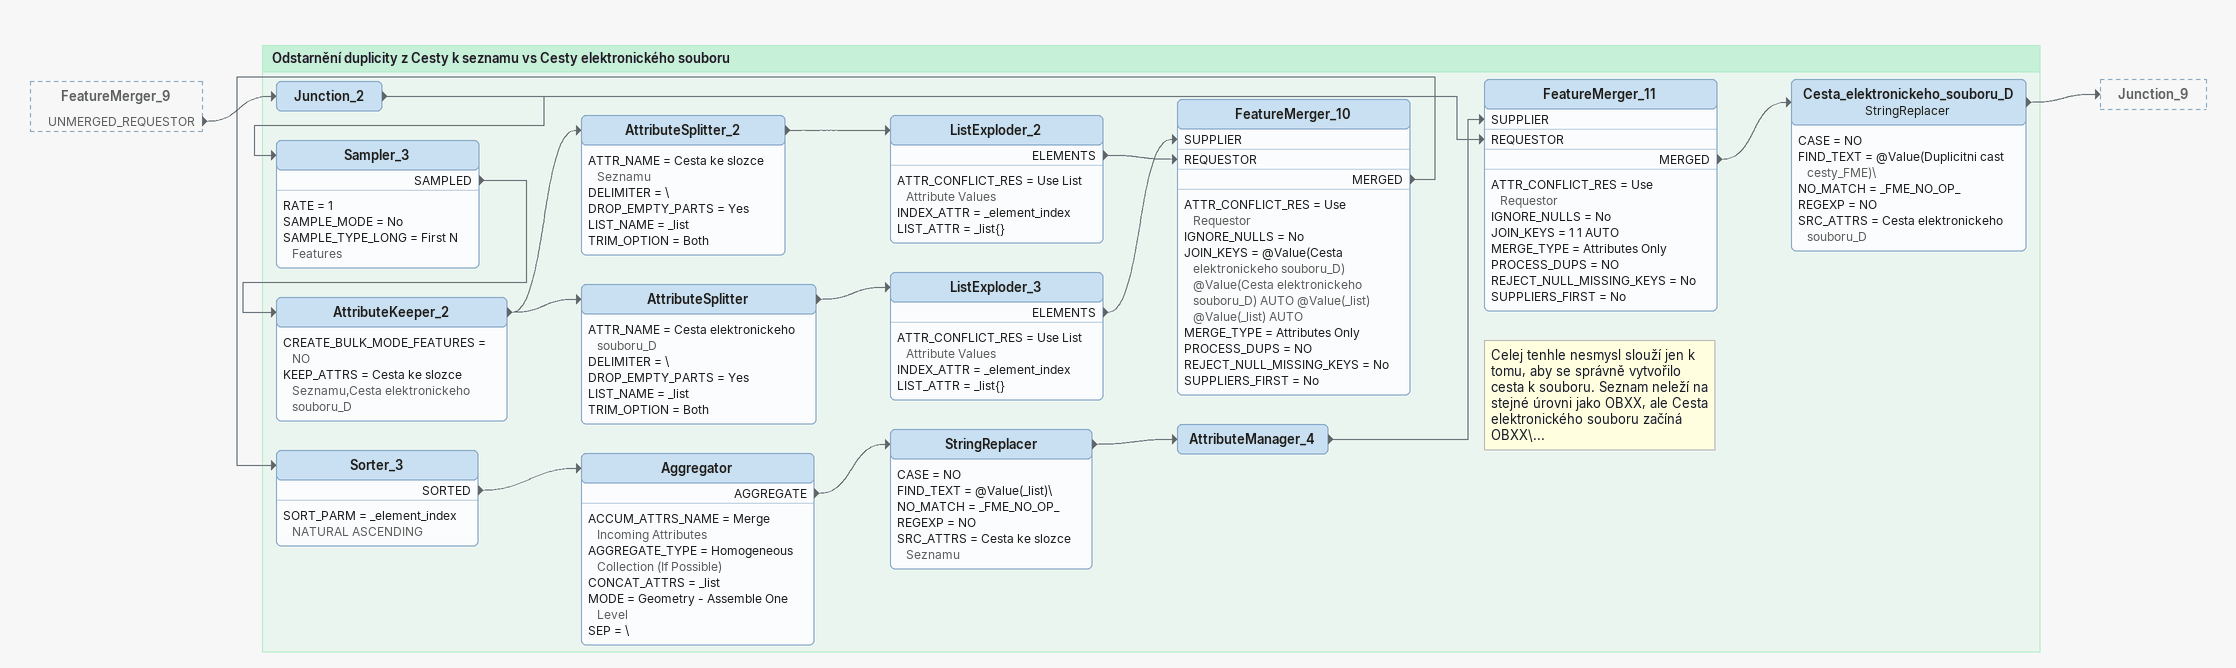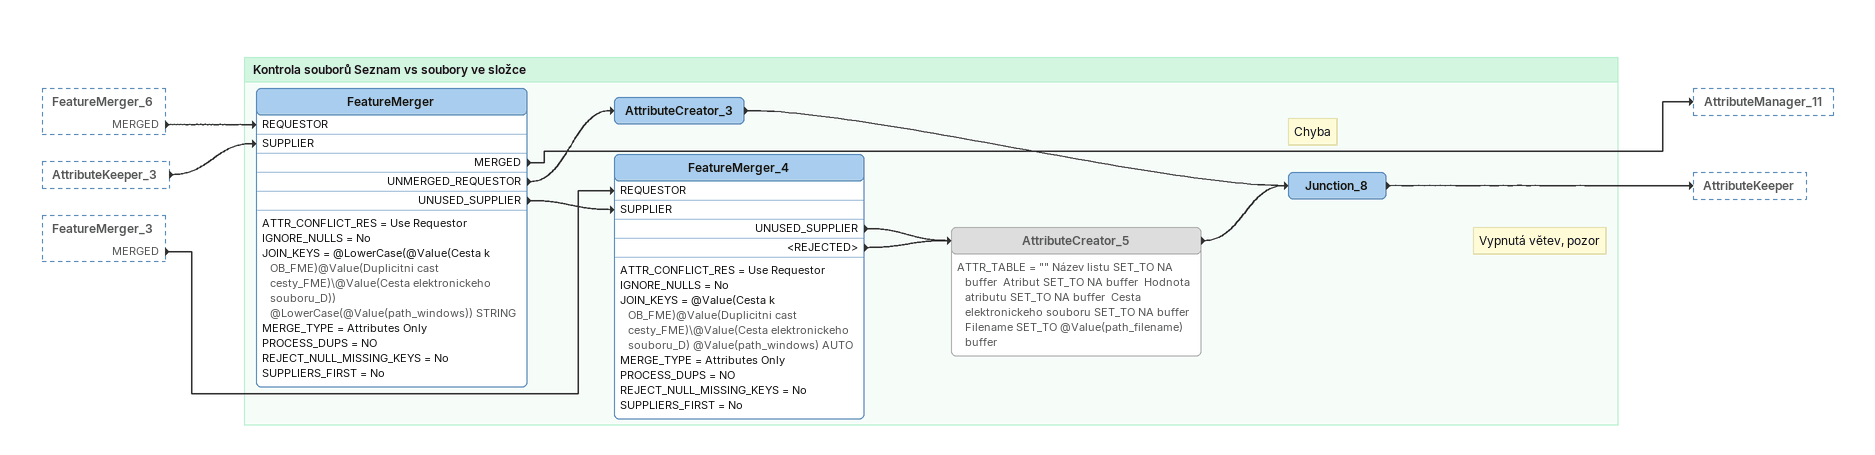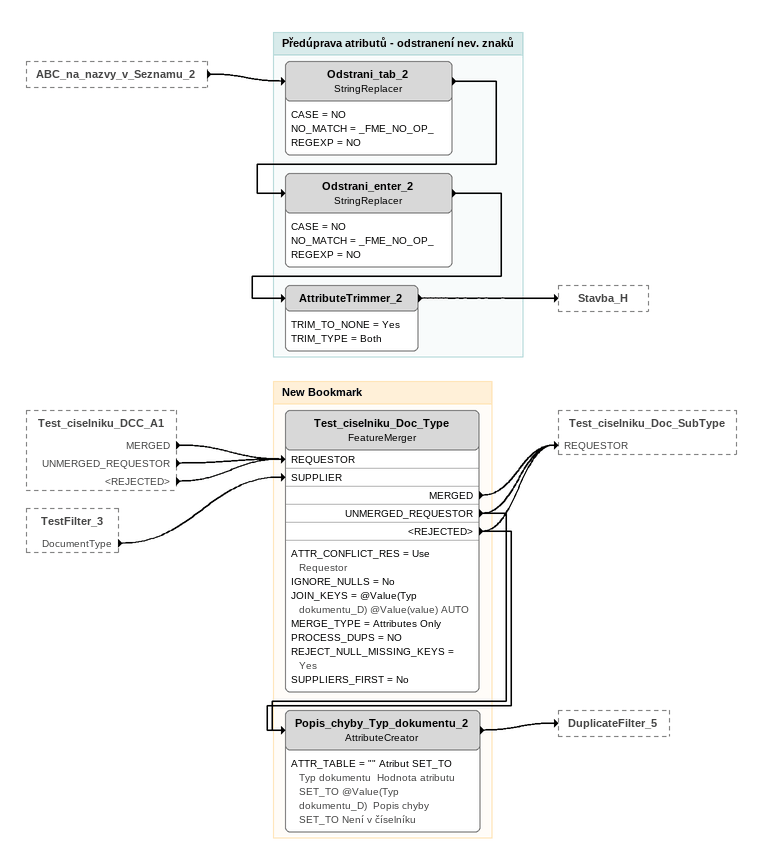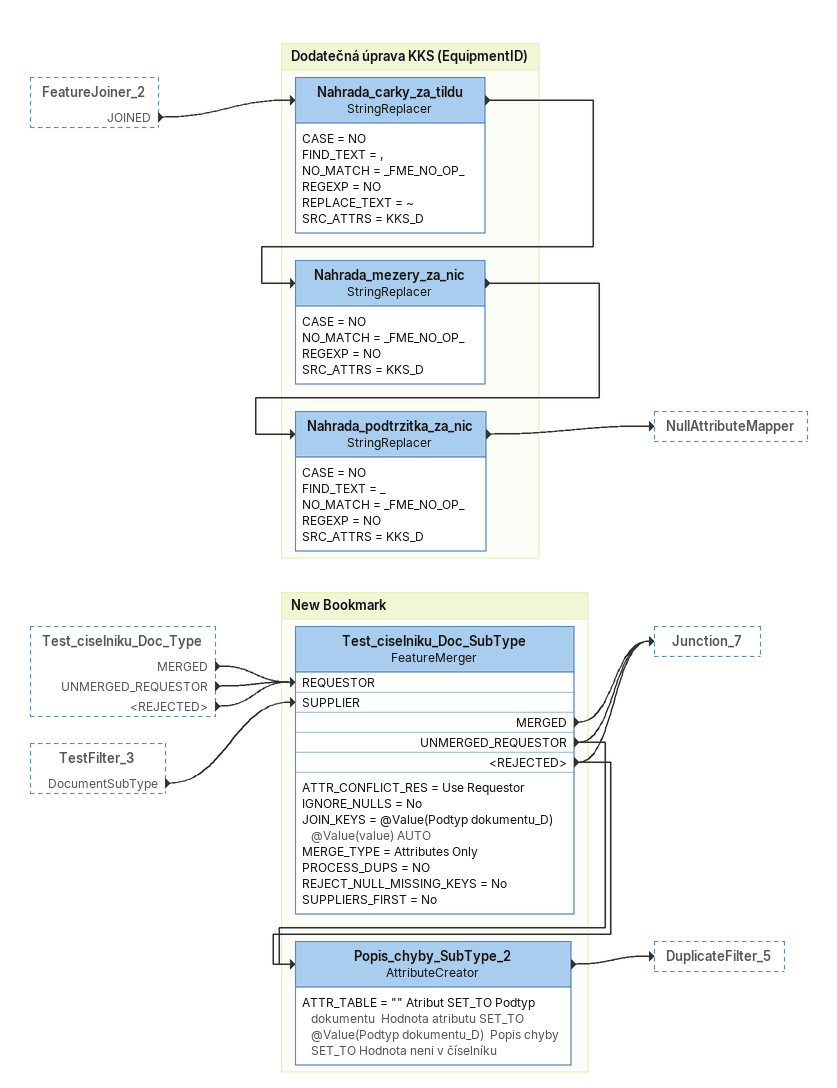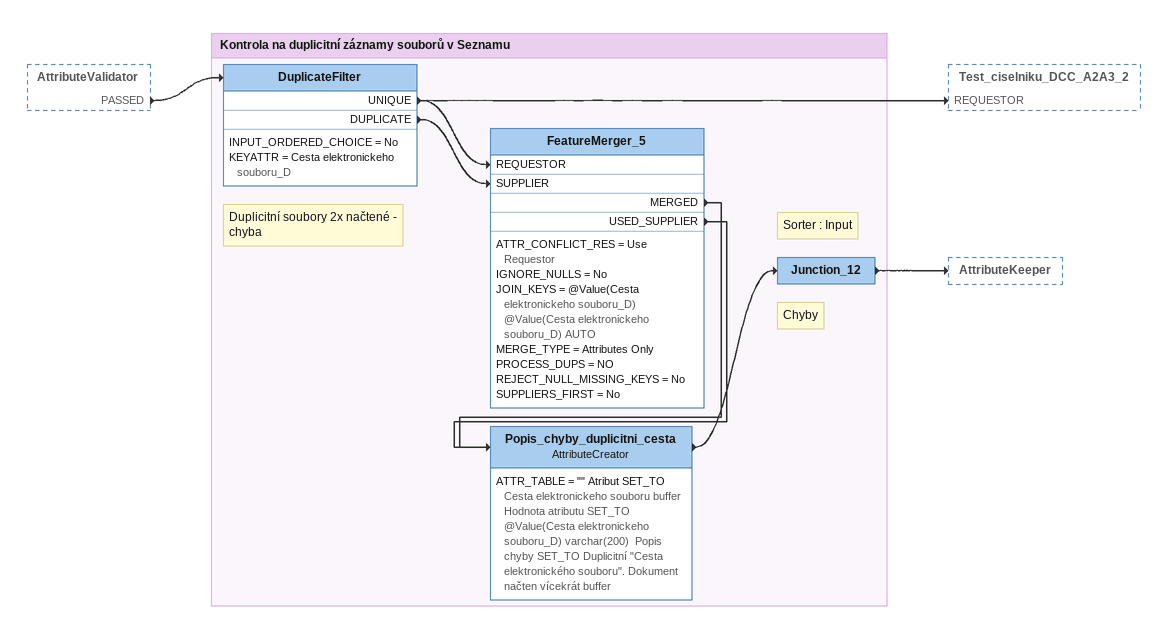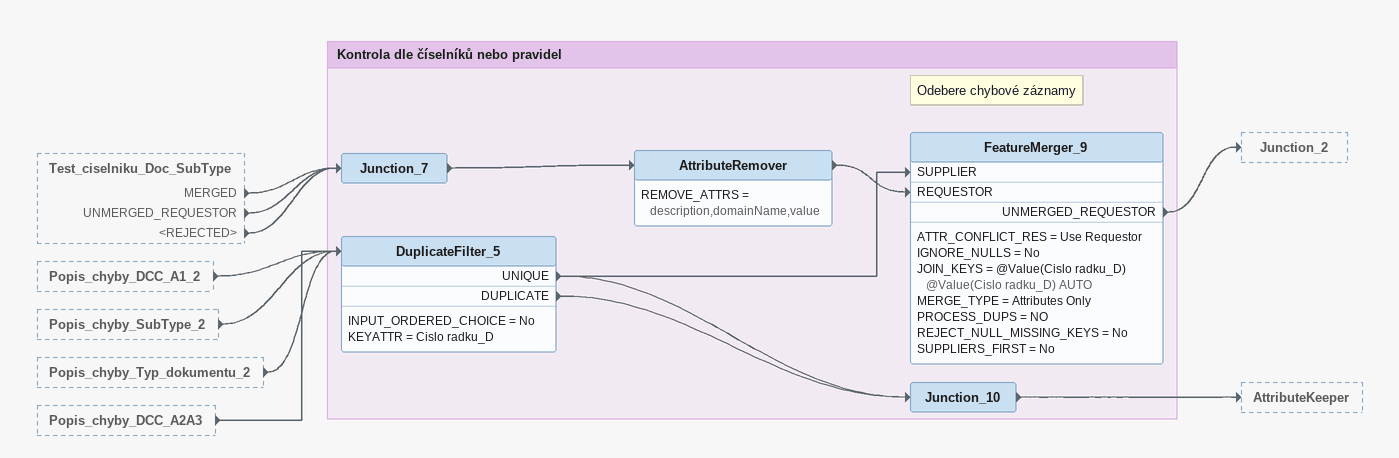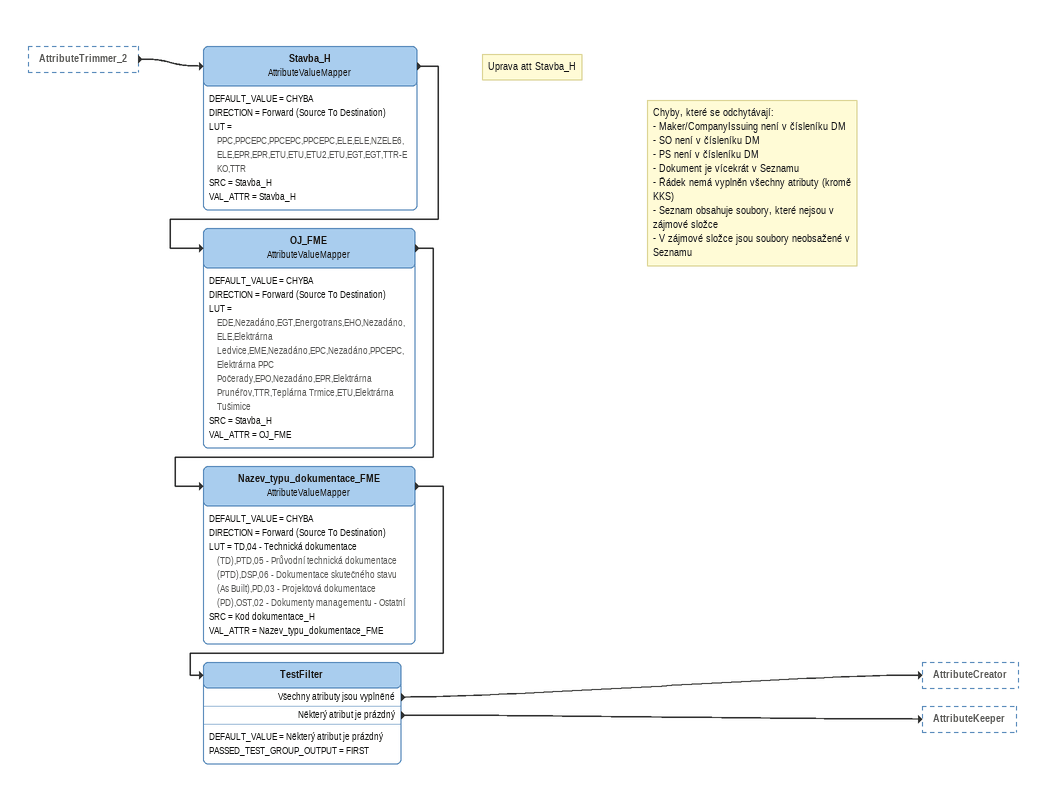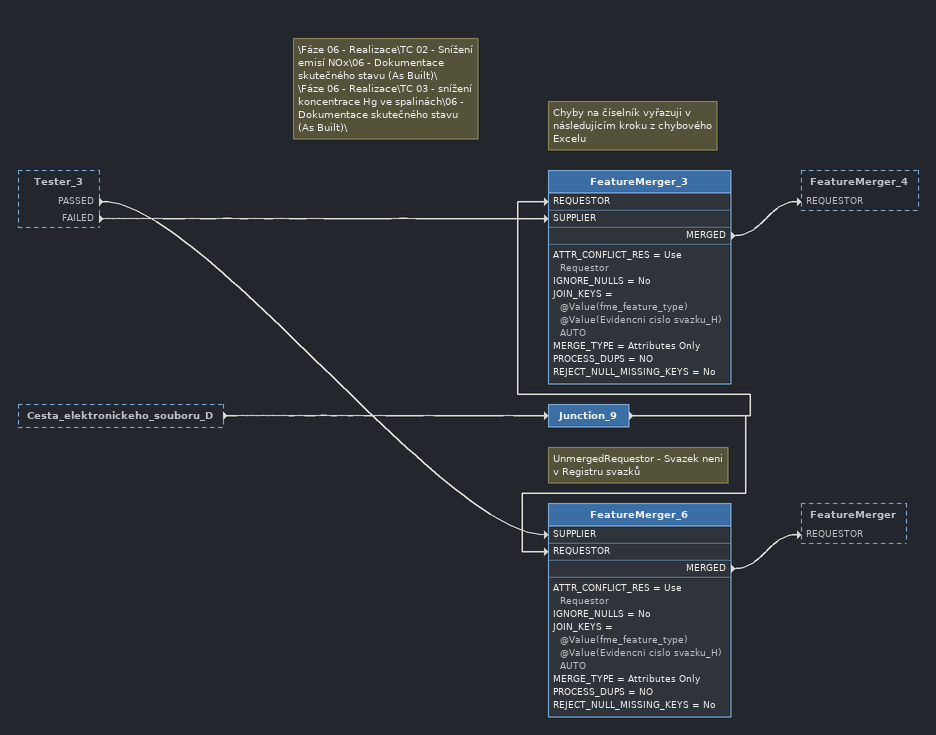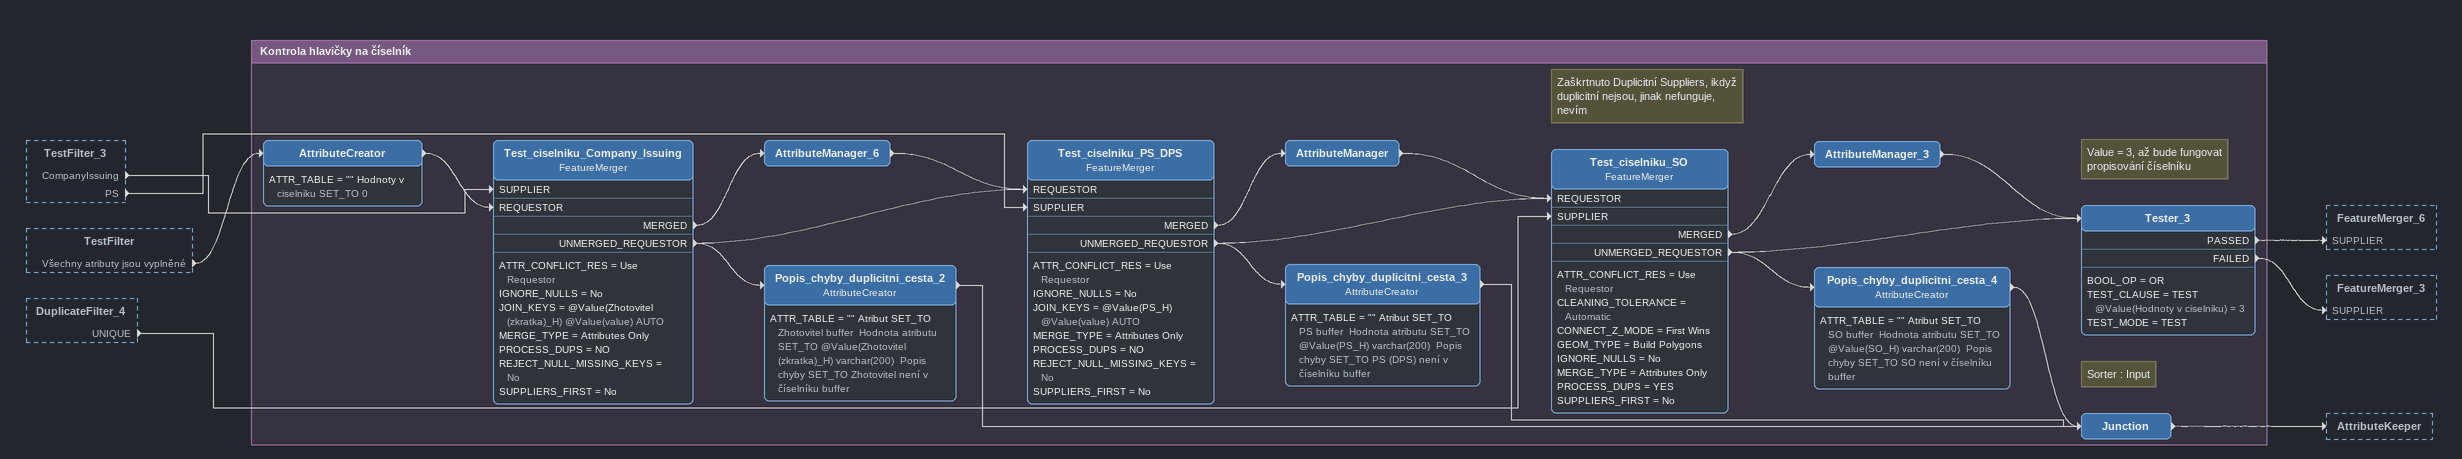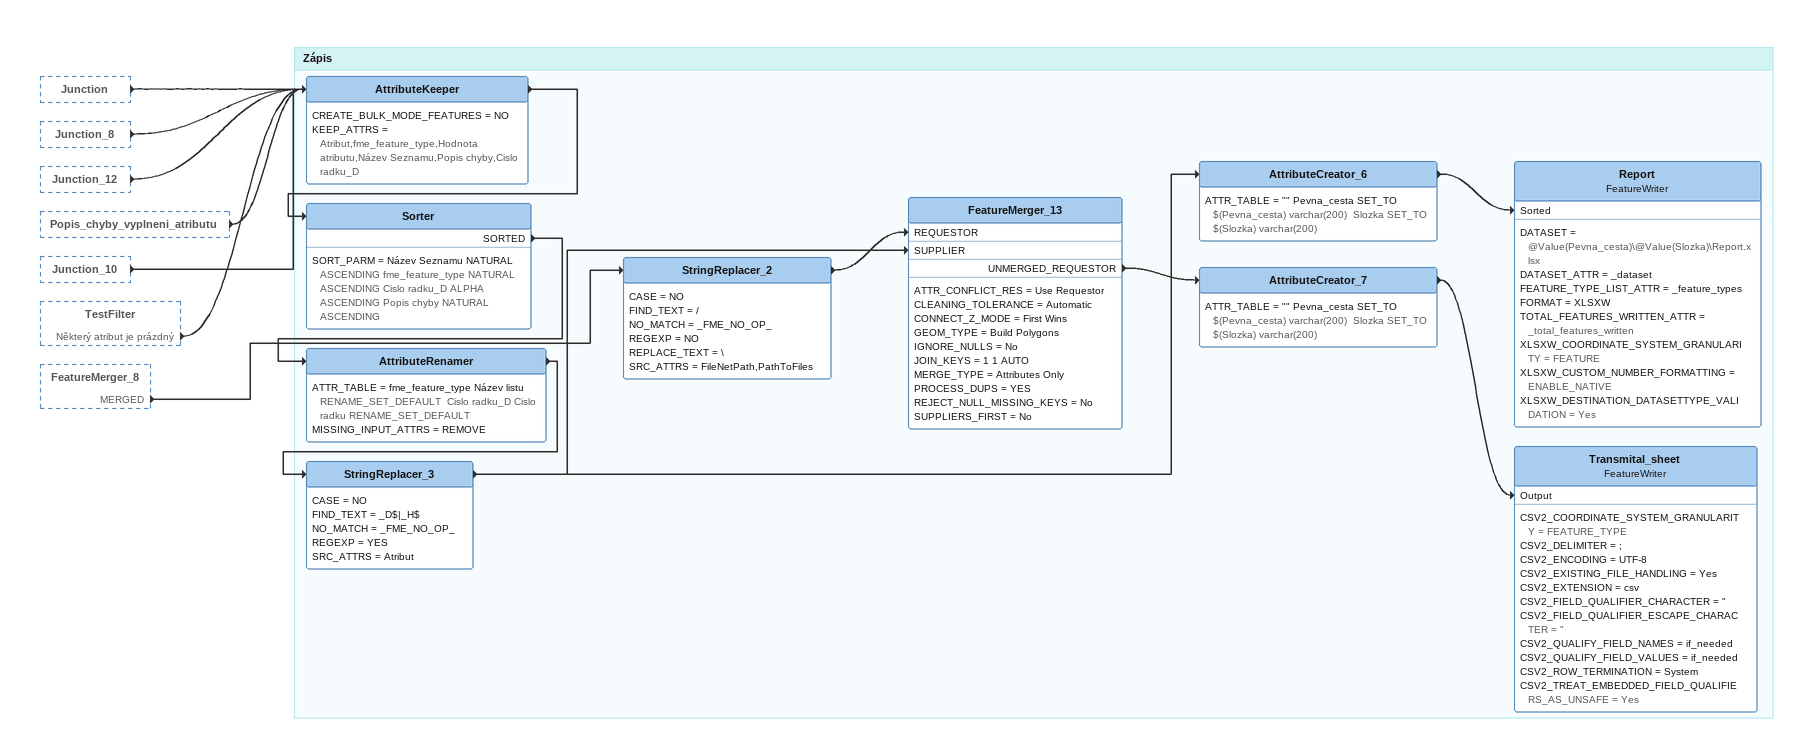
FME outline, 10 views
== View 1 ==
FeatureMerger_9 [outside]
    UNMERGED_REQUESTOR -> Junction_2

Bookmark: Odstarnění duplicity z Cesty k seznamu vs Cesty elektronického souboru
Junction_2
    -> Sampler_3
    -> FeatureMerger_11 [REQUESTOR]
Sampler_3
    RATE = 1
    SAMPLE_MODE = No
    SAMPLE_TYPE_LONG = First N Features
    SAMPLED -> AttributeKeeper_2
AttributeKeeper_2
    CREATE_BULK_MODE_FEATURES = NO
    KEEP_ATTRS = Cesta ke slozce Seznamu,Cesta elektronickeho souboru_D
    -> AttributeSplitter_2
    -> AttributeSplitter
AttributeSplitter_2
    ATTR_NAME = Cesta ke slozce Seznamu
    DELIMITER = \
    DROP_EMPTY_PARTS = Yes
    LIST_NAME = _list
    TRIM_OPTION = Both
    -> ListExploder_2
ListExploder_2
    ATTR_CONFLICT_RES = Use List Attribute Values
    INDEX_ATTR = _element_index
    LIST_ATTR = _list{}
    ELEMENTS -> FeatureMerger_10 [REQUESTOR]
AttributeSplitter
    ATTR_NAME = Cesta elektronickeho souboru_D
    DELIMITER = \
    DROP_EMPTY_PARTS = Yes
    LIST_NAME = _list
    TRIM_OPTION = Both
    -> ListExploder_3
ListExploder_3
    ATTR_CONFLICT_RES = Use List Attribute Values
    INDEX_ATTR = _element_index
    LIST_ATTR = _list{}
    ELEMENTS -> FeatureMerger_10 [SUPPLIER]
FeatureMerger_10
    ATTR_CONFLICT_RES = Use Requestor
    IGNORE_NULLS = No
    JOIN_KEYS = @Value(Cesta elektronickeho souboru_D) @Value(Cesta elektronickeho souboru_D) AUTO @Value(_list) @Value(_list) AUTO
    MERGE_TYPE = Attributes Only
    PROCESS_DUPS = NO
    REJECT_NULL_MISSING_KEYS = No
    SUPPLIERS_FIRST = No
    MERGED -> Sorter_3
Sorter_3
    SORT_PARM = _element_index NATURAL ASCENDING
    SORTED -> Aggregator
Aggregator
    ACCUM_ATTRS_NAME = Merge Incoming Attributes
    AGGREGATE_TYPE = Homogeneous Collection (If Possible)
    CONCAT_ATTRS = _list
    MODE = Geometry - Assemble One Level
    SEP = \
    AGGREGATE -> StringReplacer
StringReplacer
    CASE = NO
    FIND_TEXT = @Value(_list)\
    NO_MATCH = _FME_NO_OP_
    REGEXP = NO
    SRC_ATTRS = Cesta ke slozce Seznamu
    -> AttributeManager_4
AttributeManager_4
    -> FeatureMerger_11 [SUPPLIER]
Note: Celej tenhle nesmysl slouží jen k tomu, aby se správně vytvořilo cesta k souboru. Seznam neleží na stejné úrovni jako OBXX, ale Cesta elektronického souboru začíná OBXX\...
FeatureMerger_11
    ATTR_CONFLICT_RES = Use Requestor
    IGNORE_NULLS = No
    JOIN_KEYS = 1 1 AUTO
    MERGE_TYPE = Attributes Only
    PROCESS_DUPS = NO
    REJECT_NULL_MISSING_KEYS = No
    SUPPLIERS_FIRST = No
    MERGED -> Cesta_elektronickeho_souboru_D
Cesta_elektronickeho_souboru_D: StringReplacer
    CASE = NO
    FIND_TEXT = @Value(Duplicitni cast cesty_FME)\
    NO_MATCH = _FME_NO_OP_
    REGEXP = NO
    SRC_ATTRS = Cesta elektronickeho souboru_D
    -> Junction_9

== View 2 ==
FeatureMerger_6 [outside]
    MERGED -> FeatureMerger [REQUESTOR]
AttributeKeeper_3 [outside]
    -> FeatureMerger [SUPPLIER]
FeatureMerger_3 [outside]
    MERGED -> FeatureMerger_4 [REQUESTOR]

Bookmark: Kontrola souborů Seznam vs soubory ve složce
FeatureMerger
    ATTR_CONFLICT_RES = Use Requestor
    IGNORE_NULLS = No
    JOIN_KEYS = @LowerCase(@Value(Cesta k OB_FME)@Value(Duplicitni cast cesty_FME)\@Value(Cesta elektronickeho souboru_D)) @LowerCase(@Value(path_windows)) STRING
    MERGE_TYPE = Attributes Only
    PROCESS_DUPS = NO
    REJECT_NULL_MISSING_KEYS = No
    SUPPLIERS_FIRST = No
    MERGED -> AttributeManager_11
    UNMERGED_REQUESTOR -> AttributeCreator_3
    UNUSED_SUPPLIER -> FeatureMerger_4 [SUPPLIER]
AttributeCreator_3
    -> Junction_8
FeatureMerger_4
    ATTR_CONFLICT_RES = Use Requestor
    IGNORE_NULLS = No
    JOIN_KEYS = @Value(Cesta k OB_FME)@Value(Duplicitni cast cesty_FME)\@Value(Cesta elektronickeho souboru_D) @Value(path_windows) AUTO
    MERGE_TYPE = Attributes Only
    PROCESS_DUPS = NO
    REJECT_NULL_MISSING_KEYS = No
    SUPPLIERS_FIRST = No
    UNUSED_SUPPLIER -> AttributeCreator_5
    <REJECTED> -> AttributeCreator_5
Note: Vypnutá větev, pozor
AttributeCreator_5 [off]
    ATTR_TABLE = "" Název listu SET_TO NA buffer  Atribut SET_TO NA buffer  Hodnota atributu SET_TO NA buffer  Cesta elektronickeho souboru SET_TO NA buffer  Filename SET_TO @Value(path_filename) buffer
    -> Junction_8
Note: Chyba
Junction_8
    -> AttributeKeeper

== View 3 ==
ABC_na_nazvy_v_Seznamu_2 [outside]
    -> Odstrani_tab_2
Test_ciselniku_DCC_A1 [outside]
    MERGED -> Test_ciselniku_Doc_Type [REQUESTOR]
    UNMERGED_REQUESTOR -> Test_ciselniku_Doc_Type [REQUESTOR]
    <REJECTED> -> Test_ciselniku_Doc_Type [REQUESTOR]
TestFilter_3 [outside]
    DocumentType -> Test_ciselniku_Doc_Type [SUPPLIER]

Bookmark: Předúprava atributů - odstranení nev. znaků
Odstrani_tab_2: StringReplacer
    CASE = NO
    NO_MATCH = _FME_NO_OP_
    REGEXP = NO
    -> Odstrani_enter_2
Odstrani_enter_2: StringReplacer
    CASE = NO
    NO_MATCH = _FME_NO_OP_
    REGEXP = NO
    -> AttributeTrimmer_2
AttributeTrimmer_2
    TRIM_TO_NONE = Yes
    TRIM_TYPE = Both
    -> Stavba_H

Bookmark: New Bookmark
Test_ciselniku_Doc_Type: FeatureMerger
    ATTR_CONFLICT_RES = Use Requestor
    IGNORE_NULLS = No
    JOIN_KEYS = @Value(Typ dokumentu_D) @Value(value) AUTO
    MERGE_TYPE = Attributes Only
    PROCESS_DUPS = NO
    REJECT_NULL_MISSING_KEYS = Yes
    SUPPLIERS_FIRST = No
    MERGED -> Test_ciselniku_Doc_SubType [REQUESTOR]
    UNMERGED_REQUESTOR -> Popis_chyby_Typ_dokumentu_2
    UNMERGED_REQUESTOR -> Test_ciselniku_Doc_SubType [REQUESTOR]
    <REJECTED> -> Popis_chyby_Typ_dokumentu_2
    <REJECTED> -> Test_ciselniku_Doc_SubType [REQUESTOR]
Popis_chyby_Typ_dokumentu_2: AttributeCreator
    ATTR_TABLE = "" Atribut SET_TO Typ dokumentu  Hodnota atributu SET_TO @Value(Typ dokumentu_D)  Popis chyby SET_TO Není v číselníku
    -> DuplicateFilter_5

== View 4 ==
FeatureJoiner_2 [outside]
    JOINED -> Nahrada_carky_za_tildu
Test_ciselniku_Doc_Type [outside]
    MERGED -> Test_ciselniku_Doc_SubType [REQUESTOR]
    UNMERGED_REQUESTOR -> Test_ciselniku_Doc_SubType [REQUESTOR]
    <REJECTED> -> Test_ciselniku_Doc_SubType [REQUESTOR]
TestFilter_3 [outside]
    DocumentSubType -> Test_ciselniku_Doc_SubType [SUPPLIER]

Bookmark: Dodatečná úprava KKS (EquipmentID)
Nahrada_carky_za_tildu: StringReplacer
    CASE = NO
    FIND_TEXT = ,
    NO_MATCH = _FME_NO_OP_
    REGEXP = NO
    REPLACE_TEXT = ~
    SRC_ATTRS = KKS_D
    -> Nahrada_mezery_za_nic
Nahrada_mezery_za_nic: StringReplacer
    CASE = NO
    NO_MATCH = _FME_NO_OP_
    REGEXP = NO
    SRC_ATTRS = KKS_D
    -> Nahrada_podtrzitka_za_nic
Nahrada_podtrzitka_za_nic: StringReplacer
    CASE = NO
    FIND_TEXT = _
    NO_MATCH = _FME_NO_OP_
    REGEXP = NO
    SRC_ATTRS = KKS_D
    -> NullAttributeMapper

Bookmark: New Bookmark
Test_ciselniku_Doc_SubType: FeatureMerger
    ATTR_CONFLICT_RES = Use Requestor
    IGNORE_NULLS = No
    JOIN_KEYS = @Value(Podtyp dokumentu_D) @Value(value) AUTO
    MERGE_TYPE = Attributes Only
    PROCESS_DUPS = NO
    REJECT_NULL_MISSING_KEYS = No
    SUPPLIERS_FIRST = No
    MERGED -> Junction_7
    UNMERGED_REQUESTOR -> Popis_chyby_SubType_2
    UNMERGED_REQUESTOR -> Junction_7
    <REJECTED> -> Popis_chyby_SubType_2
    <REJECTED> -> Junction_7
Popis_chyby_SubType_2: AttributeCreator
    ATTR_TABLE = "" Atribut SET_TO Podtyp dokumentu  Hodnota atributu SET_TO @Value(Podtyp dokumentu_D)  Popis chyby SET_TO Hodnota neni v číselníku
    -> DuplicateFilter_5

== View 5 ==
AttributeValidator [outside]
    PASSED -> DuplicateFilter

Bookmark: Kontrola na duplicitní záznamy souborů v Seznamu
Note: Duplicitní soubory 2x načtené - chyba
DuplicateFilter
    INPUT_ORDERED_CHOICE = No
    KEYATTR = Cesta elektronickeho souboru_D
    UNIQUE -> FeatureMerger_5 [REQUESTOR]
    UNIQUE -> Test_ciselniku_DCC_A2A3_2 [REQUESTOR]
    DUPLICATE -> FeatureMerger_5 [SUPPLIER]
FeatureMerger_5
    ATTR_CONFLICT_RES = Use Requestor
    IGNORE_NULLS = No
    JOIN_KEYS = @Value(Cesta elektronickeho souboru_D) @Value(Cesta elektronickeho souboru_D) AUTO
    MERGE_TYPE = Attributes Only
    PROCESS_DUPS = NO
    REJECT_NULL_MISSING_KEYS = No
    SUPPLIERS_FIRST = No
    MERGED -> Popis_chyby_duplicitni_cesta
    USED_SUPPLIER -> Popis_chyby_duplicitni_cesta
Popis_chyby_duplicitni_cesta: AttributeCreator
    ATTR_TABLE = "" Atribut SET_TO Cesta elektronickeho souboru buffer  Hodnota atributu SET_TO @Value(Cesta elektronickeho souboru_D) varchar(200)  Popis chyby SET_TO Duplicitní "Cesta elektronického souboru". Dokument načten vícekrát buffer
    -> Junction_12
Note: Sorter : Input
Note: Chyby
Junction_12
    -> AttributeKeeper

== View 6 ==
Test_ciselniku_Doc_SubType [outside]
    MERGED -> Junction_7
    UNMERGED_REQUESTOR -> Junction_7
    <REJECTED> -> Junction_7
Popis_chyby_DCC_A1_2 [outside]
    -> DuplicateFilter_5
Popis_chyby_SubType_2 [outside]
    -> DuplicateFilter_5
Popis_chyby_Typ_dokumentu_2 [outside]
    -> DuplicateFilter_5
Popis_chyby_DCC_A2A3 [outside]
    -> DuplicateFilter_5

Bookmark: Kontrola dle číselníků nebo pravidel
Junction_7
    -> AttributeRemover
AttributeRemover
    REMOVE_ATTRS = description,domainName,value
    -> FeatureMerger_9 [REQUESTOR]
DuplicateFilter_5
    INPUT_ORDERED_CHOICE = No
    KEYATTR = Cislo radku_D
    UNIQUE -> FeatureMerger_9 [SUPPLIER]
    UNIQUE -> Junction_10
    DUPLICATE -> Junction_10
Note: Odebere chybové záznamy
FeatureMerger_9
    ATTR_CONFLICT_RES = Use Requestor
    IGNORE_NULLS = No
    JOIN_KEYS = @Value(Cislo radku_D) @Value(Cislo radku_D) AUTO
    MERGE_TYPE = Attributes Only
    PROCESS_DUPS = NO
    REJECT_NULL_MISSING_KEYS = No
    SUPPLIERS_FIRST = No
    UNMERGED_REQUESTOR -> Junction_2
Junction_10
    -> AttributeKeeper

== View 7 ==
AttributeTrimmer_2 [outside]
    -> Stavba_H
Note: Uprava att Stavba_H
Stavba_H: AttributeValueMapper
    DEFAULT_VALUE = CHYBA
    DIRECTION = Forward (Source To Destination)
    LUT = PPC,PPCEPC,PPCEPC,PPCEPC,ELE,ELE,NZELE6,ELE,EPR,EPR,ETU,ETU,ETU2,ETU,EGT,EGT,TTR-EKO,TTR
    SRC = Stavba_H
    VAL_ATTR = Stavba_H
    -> OJ_FME
OJ_FME: AttributeValueMapper
    DEFAULT_VALUE = CHYBA
    DIRECTION = Forward (Source To Destination)
    LUT = EDE,Nezadáno,EGT,Energotrans,EHO,Nezadáno,ELE,Elektrárna Ledvice,EME,Nezadáno,EPC,Nezadáno,PPCEPC,Elektrárna PPC Počerady,EPO,Nezadáno,EPR,Elektrárna Prunéřov,TTR,Teplárna Trmice,ETU,Elektrárna Tušimice
    SRC = Stavba_H
    VAL_ATTR = OJ_FME
    -> Nazev_typu_dokumentace_FME
Note: Chyby, které se odchytávají: / - Maker/CompanyIssuing není v čísleníku DM / - SO není v čísleníku DM / - PS není v čísleníku DM / - Dokument je vícekrát v Seznamu / - Řádek nemá vyplněn všechny atributy (kromě KKS) / - Seznam obsahuje soubory, které nejsou v zájmové složce / - V zájmové složce jsou soubory neobsažené v Seznamu
Nazev_typu_dokumentace_FME: AttributeValueMapper
    DEFAULT_VALUE = CHYBA
    DIRECTION = Forward (Source To Destination)
    LUT = TD,04 - Technická dokumentace (TD),PTD,05 - Průvodní technická dokumentace (PTD),DSP,06 - Dokumentace skutečného stavu (As Built),PD,03 - Projektová dokumentace (PD),OST,02 - Dokumenty managementu - Ostatní
    SRC = Kod dokumentace_H
    VAL_ATTR = Nazev_typu_dokumentace_FME
    -> TestFilter
TestFilter
    DEFAULT_VALUE = Některý atribut je prázdný
    PASSED_TEST_GROUP_OUTPUT = FIRST
    Všechny atributy jsou vyplněné -> AttributeCreator
    Některý atribut je prázdný -> AttributeKeeper

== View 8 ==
Tester_3 [outside]
    PASSED -> FeatureMerger_6 [SUPPLIER]
    FAILED -> FeatureMerger_3 [SUPPLIER]
Cesta_elektronickeho_souboru_D [outside]
    -> Junction_9
Junction_9
    -> FeatureMerger_6 [REQUESTOR]
    -> FeatureMerger_3 [REQUESTOR]
Note: \Fáze 06 - Realizace\TC 02 - Snížení emisí NOx\06 - Dokumentace skutečného stavu (As Built)\ / \Fáze 06 - Realizace\TC 03 - snížení koncentrace Hg ve spalinách\06 - Dokumentace skutečného stavu (As Built)\
Note: Chyby na číselník vyřazuji v následujícím kroku z chybového Excelu
FeatureMerger_3
    ATTR_CONFLICT_RES = Use Requestor
    IGNORE_NULLS = No
    JOIN_KEYS = @Value(fme_feature_type) @Value(Evidencni cislo svazku_H) AUTO
    MERGE_TYPE = Attributes Only
    PROCESS_DUPS = NO
    REJECT_NULL_MISSING_KEYS = No
    MERGED -> FeatureMerger_4 [REQUESTOR]
Note: UnmergedRequestor - Svazek neni v Registru svazků
FeatureMerger_6
    ATTR_CONFLICT_RES = Use Requestor
    IGNORE_NULLS = No
    JOIN_KEYS = @Value(fme_feature_type) @Value(Evidencni cislo svazku_H) AUTO
    MERGE_TYPE = Attributes Only
    PROCESS_DUPS = NO
    REJECT_NULL_MISSING_KEYS = No
    MERGED -> FeatureMerger [REQUESTOR]

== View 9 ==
TestFilter_3 [outside]
    CompanyIssuing -> Test_ciselniku_Company_Issuing [SUPPLIER]
    PS -> Test_ciselniku_PS_DPS [SUPPLIER]
TestFilter [outside]
    Všechny atributy jsou vyplněné -> AttributeCreator
DuplicateFilter_4 [outside]
    UNIQUE -> Test_ciselniku_SO [SUPPLIER]

Bookmark: Kontrola hlavičky na číselník
AttributeCreator
    ATTR_TABLE = "" Hodnoty v ciselniku SET_TO 0
    -> Test_ciselniku_Company_Issuing [REQUESTOR]
Test_ciselniku_Company_Issuing: FeatureMerger
    ATTR_CONFLICT_RES = Use Requestor
    IGNORE_NULLS = No
    JOIN_KEYS = @Value(Zhotovitel (zkratka)_H) @Value(value) AUTO
    MERGE_TYPE = Attributes Only
    PROCESS_DUPS = NO
    REJECT_NULL_MISSING_KEYS = No
    SUPPLIERS_FIRST = No
    MERGED -> AttributeManager_6
    UNMERGED_REQUESTOR -> Test_ciselniku_PS_DPS [REQUESTOR]
    UNMERGED_REQUESTOR -> Popis_chyby_duplicitni_cesta_2
AttributeManager_6
    -> Test_ciselniku_PS_DPS [REQUESTOR]
Test_ciselniku_PS_DPS: FeatureMerger
    ATTR_CONFLICT_RES = Use Requestor
    IGNORE_NULLS = No
    JOIN_KEYS = @Value(PS_H) @Value(value) AUTO
    MERGE_TYPE = Attributes Only
    PROCESS_DUPS = NO
    REJECT_NULL_MISSING_KEYS = No
    SUPPLIERS_FIRST = No
    MERGED -> AttributeManager
    UNMERGED_REQUESTOR -> Test_ciselniku_SO [REQUESTOR]
    UNMERGED_REQUESTOR -> Popis_chyby_duplicitni_cesta_3
AttributeManager
    -> Test_ciselniku_SO [REQUESTOR]
Note: Zaškrtnuto Duplicitní Suppliers, ikdyž duplicitní nejsou, jinak nefunguje, nevím
Test_ciselniku_SO: FeatureMerger
    ATTR_CONFLICT_RES = Use Requestor
    CLEANING_TOLERANCE = Automatic
    CONNECT_Z_MODE = First Wins
    GEOM_TYPE = Build Polygons
    IGNORE_NULLS = No
    MERGE_TYPE = Attributes Only
    PROCESS_DUPS = YES
    SUPPLIERS_FIRST = No
    MERGED -> AttributeManager_3
    UNMERGED_REQUESTOR -> Tester_3
    UNMERGED_REQUESTOR -> Popis_chyby_duplicitni_cesta_4
AttributeManager_3
    -> Tester_3
Note: Value = 3, až bude fungovat propisování číselníku
Tester_3
    BOOL_OP = OR
    TEST_CLAUSE = TEST @Value(Hodnoty v ciselniku) = 3
    TEST_MODE = TEST
    PASSED -> FeatureMerger_6 [SUPPLIER]
    FAILED -> FeatureMerger_3 [SUPPLIER]
Popis_chyby_duplicitni_cesta_4: AttributeCreator
    ATTR_TABLE = "" Atribut SET_TO SO buffer  Hodnota atributu SET_TO @Value(SO_H) varchar(200)  Popis chyby SET_TO SO není v číselníku buffer
    -> Junction
Popis_chyby_duplicitni_cesta_3: AttributeCreator
    ATTR_TABLE = "" Atribut SET_TO PS buffer  Hodnota atributu SET_TO @Value(PS_H) varchar(200)  Popis chyby SET_TO PS (DPS) není v číselníku buffer
    -> Junction
Popis_chyby_duplicitni_cesta_2: AttributeCreator
    ATTR_TABLE = "" Atribut SET_TO Zhotovitel buffer  Hodnota atributu SET_TO @Value(Zhotovitel (zkratka)_H) varchar(200)  Popis chyby SET_TO Zhotovitel není v číselníku buffer
    -> Junction
Note: Sorter : Input
Junction
    -> AttributeKeeper

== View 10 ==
Junction [outside]
    -> AttributeKeeper
Junction_8 [outside]
    -> AttributeKeeper
Junction_12 [outside]
    -> AttributeKeeper
Popis_chyby_vyplneni_atributu [outside]
    -> AttributeKeeper
Junction_10 [outside]
    -> AttributeKeeper
TestFilter [outside]
    Některý atribut je prázdný -> AttributeKeeper
FeatureMerger_8 [outside]
    MERGED -> StringReplacer_2

Bookmark: Zápis
StringReplacer_2
    CASE = NO
    FIND_TEXT = /
    NO_MATCH = _FME_NO_OP_
    REGEXP = NO
    REPLACE_TEXT = \
    SRC_ATTRS = FileNetPath,PathToFiles
    -> FeatureMerger_13 [REQUESTOR]
AttributeKeeper
    CREATE_BULK_MODE_FEATURES = NO
    KEEP_ATTRS = Atribut,fme_feature_type,Hodnota atributu,Název Seznamu,Popis chyby,Cislo radku_D
    -> Sorter
Sorter
    SORT_PARM = Název Seznamu NATURAL ASCENDING fme_feature_type NATURAL ASCENDING Cislo radku_D ALPHA ASCENDING Popis chyby NATURAL ASCENDING
    SORTED -> AttributeRenamer
AttributeRenamer
    ATTR_TABLE = fme_feature_type Název listu RENAME_SET_DEFAULT  Cislo radku_D Cislo radku RENAME_SET_DEFAULT
    MISSING_INPUT_ATTRS = REMOVE
    -> StringReplacer_3
StringReplacer_3
    CASE = NO
    FIND_TEXT = _D$|_H$
    NO_MATCH = _FME_NO_OP_
    REGEXP = YES
    SRC_ATTRS = Atribut
    -> AttributeCreator_6
    -> FeatureMerger_13 [SUPPLIER]
AttributeCreator_6
    ATTR_TABLE = "" Pevna_cesta SET_TO $(Pevna_cesta) varchar(200)  Slozka SET_TO $(Slozka) varchar(200)
    -> Report [Sorted]
Report: FeatureWriter
    DATASET = @Value(Pevna_cesta)\@Value(Slozka)\Report.xlsx
    DATASET_ATTR = _dataset
    FEATURE_TYPE_LIST_ATTR = _feature_types
    FORMAT = XLSXW
    TOTAL_FEATURES_WRITTEN_ATTR = _total_features_written
    XLSXW_COORDINATE_SYSTEM_GRANULARITY = FEATURE
    XLSXW_CUSTOM_NUMBER_FORMATTING = ENABLE_NATIVE
    XLSXW_DESTINATION_DATASETTYPE_VALIDATION = Yes
FeatureMerger_13
    ATTR_CONFLICT_RES = Use Requestor
    CLEANING_TOLERANCE = Automatic
    CONNECT_Z_MODE = First Wins
    GEOM_TYPE = Build Polygons
    IGNORE_NULLS = No
    JOIN_KEYS = 1 1 AUTO
    MERGE_TYPE = Attributes Only
    PROCESS_DUPS = YES
    REJECT_NULL_MISSING_KEYS = No
    SUPPLIERS_FIRST = No
    UNMERGED_REQUESTOR -> AttributeCreator_7
AttributeCreator_7
    ATTR_TABLE = "" Pevna_cesta SET_TO $(Pevna_cesta) varchar(200)  Slozka SET_TO $(Slozka) varchar(200)
    -> Transmital_sheet [Output]
Transmital_sheet: FeatureWriter
    CSV2_COORDINATE_SYSTEM_GRANULARITY = FEATURE_TYPE
    CSV2_DELIMITER = ;
    CSV2_ENCODING = UTF-8
    CSV2_EXISTING_FILE_HANDLING = Yes
    CSV2_EXTENSION = csv
    CSV2_FIELD_QUALIFIER_CHARACTER = "
    CSV2_FIELD_QUALIFIER_ESCAPE_CHARACTER = "
    CSV2_QUALIFY_FIELD_NAMES = if_needed
    CSV2_QUALIFY_FIELD_VALUES = if_needed
    CSV2_ROW_TERMINATION = System
    CSV2_TREAT_EMBEDDED_FIELD_QUALIFIERS_AS_UNSAFE = Yes
